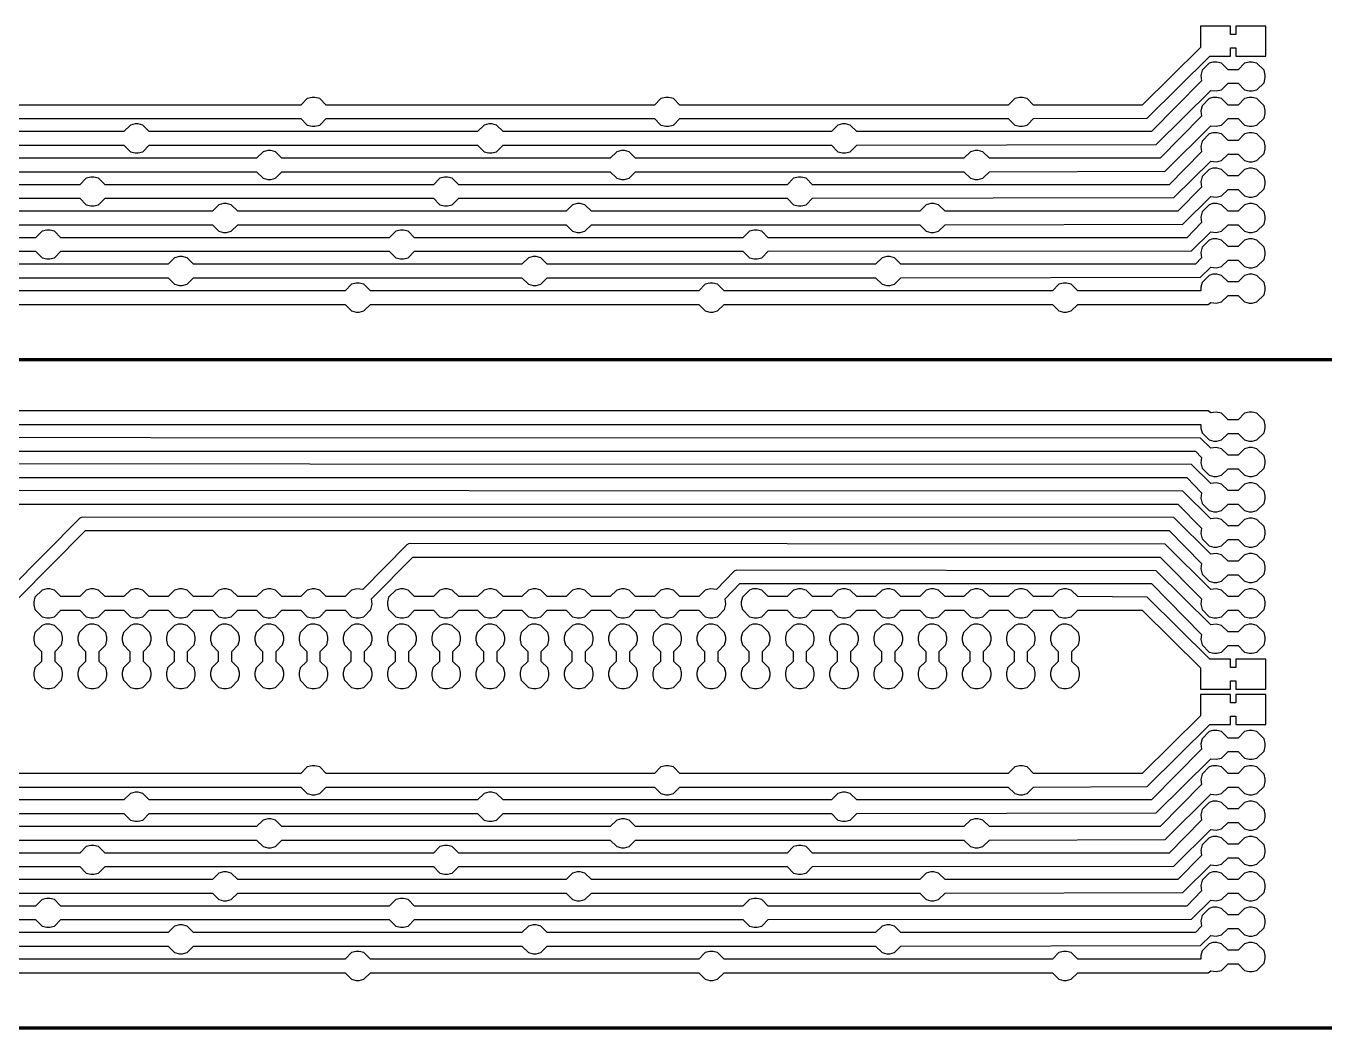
# Model space of a CAD drawing. Header units: millimetres. Extents: x -2 to 222, y 0 to 275.
# Drawn here: x 128.2 to 222, y 143 to 214.9 of the extents above; entities that cross this region are included whole.
import ezdxf

# ---------------------------------------------------------------- set-up
doc = ezdxf.new("R2010")
doc.units = ezdxf.units.MM
doc.layers.add('bottom', color=1, linetype='CONTINUOUS', lineweight=25, true_color=0xff0000)
doc.layers.add('rezanje', color=3, linetype='CONTINUOUS', lineweight=200, true_color=0x00ff00)

msp = doc.modelspace()

# ---------------------------------------------------------------- linework, layer by layer
at = {"layer": 'bottom'}
for points in [[(212.555667, 214.944667), (212.555667, 214.944667), (212.555667, 213.420667), (208.364667, 209.272), (200.575333, 209.272), (200.109667, 209.737667), (199.771, 209.822333), (199.559333, 209.822333), (199.220667, 209.737667), (198.755, 209.272), (175.175333, 209.272), (174.709667, 209.737667), (174.371, 209.822333), (174.159333, 209.822333), (173.820667, 209.737667), (173.355, 209.272), (149.775333, 209.272), (149.309667, 209.737667), (148.971, 209.822333), (148.759333, 209.822333), (148.420667, 209.737667), (147.955, 209.272), (124.375333, 209.272)], [(124.375333, 208.298333), (147.955, 208.298333), (148.420667, 207.832667), (148.759333, 207.748), (148.971, 207.748), (149.309667, 207.832667), (149.775333, 208.298333), (173.355, 208.298333), (173.820667, 207.832667), (174.159333, 207.748), (174.371, 207.748), (174.709667, 207.832667), (175.175333, 208.298333), (198.755, 208.298333), (199.220667, 207.832667), (199.559333, 207.748), (199.771, 207.748), (200.109667, 207.832667), (200.575333, 208.298333), (208.745667, 208.340667), (213.233, 212.785667), (214.714667, 212.785667), (214.714667, 213.378333), (215.095667, 213.378333), (215.095667, 212.785667), (217.254667, 212.785667), (217.254667, 214.944667), (215.095667, 214.944667), (215.095667, 214.352), (214.714667, 214.352), (214.714667, 214.944667), (212.555667, 214.944667)], [(213.444667, 212.362333), (213.444667, 212.362333), (213.190667, 212.277667), (212.682667, 211.769667), (212.598, 211.388667), (212.640333, 211.007667), (209.042, 207.367), (187.875333, 207.367), (187.409667, 207.832667), (187.071, 207.917333), (186.859333, 207.917333), (186.520667, 207.832667), (186.055, 207.367), (162.475333, 207.367), (162.009667, 207.832667), (161.671, 207.917333), (161.459333, 207.917333), (161.120667, 207.832667), (160.655, 207.367), (137.075333, 207.367), (136.609667, 207.832667), (136.271, 207.917333), (136.059333, 207.917333), (135.720667, 207.832667), (135.255, 207.367), (111.675333, 207.367)], [(111.675333, 206.393333), (135.255, 206.393333), (135.720667, 205.927667), (136.059333, 205.843), (136.271, 205.843), (136.609667, 205.927667), (137.075333, 206.393333), (160.655, 206.393333), (161.120667, 205.927667), (161.459333, 205.843), (161.671, 205.843), (162.009667, 205.927667), (162.475333, 206.393333), (186.055, 206.393333), (186.520667, 205.927667), (186.859333, 205.843), (187.071, 205.843), (187.409667, 205.927667), (187.875333, 206.393333), (209.380667, 206.435667), (213.317667, 210.330333), (213.698667, 210.288), (214.079667, 210.372667), (214.545333, 210.838333), (215.265, 210.838333), (215.730667, 210.372667), (216.069333, 210.288), (216.281, 210.288), (216.619667, 210.372667), (217.127667, 210.880667), (217.212333, 211.219333), (217.212333, 211.431), (217.127667, 211.769667), (216.619667, 212.277667), (216.281, 212.362333), (216.069333, 212.362333), (215.730667, 212.277667), (215.265, 211.812), (214.545333, 211.812), (214.079667, 212.277667), (213.741, 212.362333), (213.444667, 212.362333)], [(213.444667, 209.822333), (213.444667, 209.822333), (213.190667, 209.737667), (212.682667, 209.229667), (212.598, 208.848667), (212.640333, 208.467667), (209.677, 205.462), (197.400333, 205.462), (196.934667, 205.927667), (196.596, 206.012333), (196.384333, 206.012333), (196.045667, 205.927667), (195.58, 205.462), (172.000333, 205.462), (171.534667, 205.927667), (171.196, 206.012333), (170.984333, 206.012333), (170.645667, 205.927667), (170.18, 205.462), (146.600333, 205.462), (146.134667, 205.927667), (145.796, 206.012333), (145.584333, 206.012333), (145.245667, 205.927667), (144.78, 205.462), (121.200333, 205.462)], [(121.200333, 204.488333), (144.78, 204.488333), (145.245667, 204.022667), (145.584333, 203.938), (145.796, 203.938), (146.134667, 204.022667), (146.600333, 204.488333), (170.18, 204.488333), (170.645667, 204.022667), (170.984333, 203.938), (171.196, 203.938), (171.534667, 204.022667), (172.000333, 204.488333), (195.58, 204.488333), (196.045667, 204.022667), (196.384333, 203.938), (196.596, 203.938), (196.934667, 204.022667), (197.400333, 204.488333), (210.015667, 204.530667), (213.317667, 207.790333), (213.698667, 207.748), (214.079667, 207.832667), (214.545333, 208.298333), (215.265, 208.298333), (215.730667, 207.832667), (216.069333, 207.748), (216.281, 207.748), (216.619667, 207.832667), (217.127667, 208.340667), (217.212333, 208.679333), (217.212333, 208.891), (217.127667, 209.229667), (216.619667, 209.737667), (216.281, 209.822333), (216.069333, 209.822333), (215.730667, 209.737667), (215.265, 209.272), (214.545333, 209.272), (214.079667, 209.737667), (213.741, 209.822333), (213.444667, 209.822333)], [(213.444667, 207.282333), (213.444667, 207.282333), (213.190667, 207.197667), (212.682667, 206.689667), (212.598, 206.308667), (212.640333, 205.927667), (210.312, 203.557), (184.700333, 203.557), (184.234667, 204.022667), (183.896, 204.107333), (183.684333, 204.107333), (183.345667, 204.022667), (182.88, 203.557), (159.300333, 203.557), (158.834667, 204.022667), (158.496, 204.107333), (158.284333, 204.107333), (157.945667, 204.022667), (157.48, 203.557), (133.900333, 203.557), (133.434667, 204.022667), (133.096, 204.107333), (132.884333, 204.107333), (132.545667, 204.022667), (132.08, 203.557), (108.500333, 203.557)], [(108.500333, 202.583333), (132.08, 202.583333), (132.545667, 202.117667), (132.884333, 202.033), (133.096, 202.033), (133.434667, 202.117667), (133.900333, 202.583333), (157.48, 202.583333), (157.945667, 202.117667), (158.284333, 202.033), (158.496, 202.033), (158.834667, 202.117667), (159.300333, 202.583333), (182.88, 202.583333), (183.345667, 202.117667), (183.684333, 202.033), (183.896, 202.033), (184.234667, 202.117667), (184.700333, 202.583333), (210.650667, 202.625667), (213.317667, 205.250333), (213.698667, 205.208), (214.079667, 205.292667), (214.545333, 205.758333), (215.265, 205.758333), (215.730667, 205.292667), (216.069333, 205.208), (216.281, 205.208), (216.619667, 205.292667), (217.127667, 205.800667), (217.212333, 206.139333), (217.212333, 206.351), (217.127667, 206.689667), (216.619667, 207.197667), (216.281, 207.282333), (216.069333, 207.282333), (215.730667, 207.197667), (215.265, 206.732), (214.545333, 206.732), (214.079667, 207.197667), (213.741, 207.282333), (213.444667, 207.282333)], [(213.444667, 204.742333), (213.444667, 204.742333), (213.190667, 204.657667), (212.682667, 204.149667), (212.598, 203.768667), (212.640333, 203.387667), (210.947, 201.652), (194.225333, 201.652), (193.759667, 202.117667), (193.421, 202.202333), (193.209333, 202.202333), (192.870667, 202.117667), (192.405, 201.652), (168.825333, 201.652), (168.359667, 202.117667), (168.021, 202.202333), (167.809333, 202.202333), (167.470667, 202.117667), (167.005, 201.652), (143.425333, 201.652), (142.959667, 202.117667), (142.621, 202.202333), (142.409333, 202.202333), (142.070667, 202.117667), (141.605, 201.652), (118.025333, 201.652)], [(118.025333, 200.678333), (141.605, 200.678333), (142.070667, 200.212667), (142.409333, 200.128), (142.621, 200.128), (142.959667, 200.212667), (143.425333, 200.678333), (167.005, 200.678333), (167.470667, 200.212667), (167.809333, 200.128), (168.021, 200.128), (168.359667, 200.212667), (168.825333, 200.678333), (192.405, 200.678333), (192.870667, 200.212667), (193.209333, 200.128), (193.421, 200.128), (193.759667, 200.212667), (194.225333, 200.678333), (211.285667, 200.720667), (213.317667, 202.710333), (213.698667, 202.668), (214.079667, 202.752667), (214.545333, 203.218333), (215.265, 203.218333), (215.730667, 202.752667), (216.069333, 202.668), (216.281, 202.668), (216.619667, 202.752667), (217.127667, 203.260667), (217.212333, 203.599333), (217.212333, 203.811), (217.127667, 204.149667), (216.619667, 204.657667), (216.281, 204.742333), (216.069333, 204.742333), (215.730667, 204.657667), (215.265, 204.192), (214.545333, 204.192), (214.079667, 204.657667), (213.741, 204.742333), (213.444667, 204.742333)], [(213.444667, 202.202333), (213.444667, 202.202333), (213.190667, 202.117667), (212.682667, 201.609667), (212.598, 201.228667), (212.640333, 200.847667), (211.582, 199.747), (181.525333, 199.747), (181.059667, 200.212667), (180.721, 200.297333), (180.509333, 200.297333), (180.170667, 200.212667), (179.705, 199.747), (156.125333, 199.747), (155.659667, 200.212667), (155.321, 200.297333), (155.109333, 200.297333), (154.770667, 200.212667), (154.305, 199.747), (130.725333, 199.747), (130.259667, 200.212667), (129.921, 200.297333), (129.709333, 200.297333), (129.370667, 200.212667), (128.905, 199.747), (105.325333, 199.747)], [(105.325333, 198.773333), (128.905, 198.773333), (129.370667, 198.307667), (129.709333, 198.223), (129.921, 198.223), (130.259667, 198.307667), (130.725333, 198.773333), (154.305, 198.773333), (154.770667, 198.307667), (155.109333, 198.223), (155.321, 198.223), (155.659667, 198.307667), (156.125333, 198.773333), (179.705, 198.773333), (180.170667, 198.307667), (180.509333, 198.223), (180.721, 198.223), (181.059667, 198.307667), (181.525333, 198.773333), (211.920667, 198.815667), (213.317667, 200.170333), (213.698667, 200.128), (214.079667, 200.212667), (214.545333, 200.678333), (215.265, 200.678333), (215.730667, 200.212667), (216.069333, 200.128), (216.281, 200.128), (216.619667, 200.212667), (217.127667, 200.720667), (217.212333, 201.059333), (217.212333, 201.271), (217.127667, 201.609667), (216.619667, 202.117667), (216.281, 202.202333), (216.069333, 202.202333), (215.730667, 202.117667), (215.265, 201.652), (214.545333, 201.652), (214.079667, 202.117667), (213.741, 202.202333), (213.444667, 202.202333)], [(213.444667, 199.662333), (213.444667, 199.662333), (213.190667, 199.577667), (212.682667, 199.069667), (212.598, 198.688667), (212.640333, 198.307667), (212.217, 197.842), (191.050333, 197.842), (190.584667, 198.307667), (190.246, 198.392333), (190.034333, 198.392333), (189.695667, 198.307667), (189.23, 197.842), (165.650333, 197.842), (165.184667, 198.307667), (164.846, 198.392333), (164.634333, 198.392333), (164.295667, 198.307667), (163.83, 197.842), (140.250333, 197.842), (139.784667, 198.307667), (139.446, 198.392333), (139.234333, 198.392333), (138.895667, 198.307667), (138.43, 197.842), (114.850333, 197.842)], [(114.850333, 196.868333), (138.43, 196.868333), (138.895667, 196.402667), (139.234333, 196.318), (139.446, 196.318), (139.784667, 196.402667), (140.250333, 196.868333), (163.83, 196.868333), (164.295667, 196.402667), (164.634333, 196.318), (164.846, 196.318), (165.184667, 196.402667), (165.650333, 196.868333), (189.23, 196.868333), (189.695667, 196.402667), (190.034333, 196.318), (190.246, 196.318), (190.584667, 196.402667), (191.050333, 196.868333), (212.555667, 196.910667), (213.317667, 197.630333), (213.698667, 197.588), (214.079667, 197.672667), (214.545333, 198.138333), (215.265, 198.138333), (215.730667, 197.672667), (216.069333, 197.588), (216.281, 197.588), (216.619667, 197.672667), (217.127667, 198.180667), (217.212333, 198.519333), (217.212333, 198.731), (217.127667, 199.069667), (216.619667, 199.577667), (216.281, 199.662333), (216.069333, 199.662333), (215.730667, 199.577667), (215.265, 199.112), (214.545333, 199.112), (214.079667, 199.577667), (213.741, 199.662333), (213.444667, 199.662333)], [(213.444667, 197.122333), (213.444667, 197.122333), (213.190667, 197.037667), (212.682667, 196.529667), (212.598, 196.191), (212.598, 195.937), (203.750333, 195.937), (203.284667, 196.402667), (202.946, 196.487333), (202.734333, 196.487333), (202.395667, 196.402667), (201.93, 195.937), (178.350333, 195.937), (177.884667, 196.402667), (177.546, 196.487333), (177.334333, 196.487333), (176.995667, 196.402667), (176.53, 195.937), (152.950333, 195.937), (152.484667, 196.402667), (152.146, 196.487333), (151.934333, 196.487333), (151.595667, 196.402667), (151.13, 195.937), (127.550333, 195.937)], [(127.550333, 194.963333), (151.13, 194.963333), (151.595667, 194.497667), (151.934333, 194.413), (152.146, 194.413), (152.484667, 194.497667), (152.950333, 194.963333), (176.53, 194.963333), (176.995667, 194.497667), (177.334333, 194.413), (177.546, 194.413), (177.884667, 194.497667), (178.350333, 194.963333), (201.93, 194.963333), (202.395667, 194.497667), (202.734333, 194.413), (202.946, 194.413), (203.284667, 194.497667), (203.750333, 194.963333), (213.106, 194.963333), (213.317667, 195.090333), (213.698667, 195.048), (214.079667, 195.132667), (214.545333, 195.598333), (215.265, 195.598333), (215.730667, 195.132667), (216.069333, 195.048), (216.281, 195.048), (216.619667, 195.132667), (217.127667, 195.640667), (217.212333, 195.979333), (217.212333, 196.191), (217.127667, 196.529667), (216.619667, 197.037667), (216.281, 197.122333), (216.069333, 197.122333), (215.730667, 197.037667), (215.265, 196.572), (214.545333, 196.572), (214.079667, 197.037667), (213.741, 197.122333), (213.444667, 197.122333)], [(38.523333, 186.333333), (212.598, 186.333333), (212.598, 186.079333), (212.682667, 185.740667), (213.190667, 185.232667), (213.529333, 185.148), (213.741, 185.148), (214.079667, 185.232667), (214.545333, 185.698333), (215.265, 185.698333), (215.730667, 185.232667), (216.069333, 185.148), (216.281, 185.148), (216.619667, 185.232667), (217.127667, 185.740667), (217.212333, 186.079333), (217.212333, 186.291), (217.127667, 186.629667), (216.619667, 187.137667), (216.281, 187.222333), (216.069333, 187.222333), (215.730667, 187.137667), (215.265, 186.672), (214.545333, 186.672), (214.079667, 187.137667), (213.698667, 187.222333), (213.317667, 187.18), (213.106, 187.307), (38.269333, 187.307)], [(62.018333, 184.428333), (212.217, 184.428333), (212.640333, 183.962667), (212.598, 183.581667), (212.682667, 183.200667), (213.190667, 182.692667), (213.529333, 182.608), (213.741, 182.608), (214.079667, 182.692667), (214.545333, 183.158333), (215.265, 183.158333), (215.730667, 182.692667), (216.069333, 182.608), (216.281, 182.608), (216.619667, 182.692667), (217.127667, 183.200667), (217.212333, 183.539333), (217.212333, 183.751), (217.127667, 184.089667), (216.619667, 184.597667), (216.281, 184.682333), (216.069333, 184.682333), (215.730667, 184.597667), (215.265, 184.132), (214.545333, 184.132), (214.079667, 184.597667), (213.698667, 184.682333), (213.317667, 184.64), (212.555667, 185.359667), (61.764333, 185.402)], [(85.513333, 182.523333), (211.582, 182.523333), (212.640333, 181.422667), (212.598, 181.041667), (212.682667, 180.660667), (213.190667, 180.152667), (213.529333, 180.068), (213.741, 180.068), (214.079667, 180.152667), (214.545333, 180.618333), (215.265, 180.618333), (215.730667, 180.152667), (216.069333, 180.068), (216.281, 180.068), (216.619667, 180.152667), (217.127667, 180.660667), (217.212333, 180.999333), (217.212333, 181.211), (217.127667, 181.549667), (216.619667, 182.057667), (216.281, 182.142333), (216.069333, 182.142333), (215.730667, 182.057667), (215.265, 181.592), (214.545333, 181.592), (214.079667, 182.057667), (213.698667, 182.142333), (213.317667, 182.1), (211.920667, 183.454667), (85.259333, 183.497)], [(109.008333, 180.618333), (210.947, 180.618333), (212.640333, 178.882667), (212.598, 178.501667), (212.682667, 178.120667), (213.190667, 177.612667), (213.529333, 177.528), (213.741, 177.528), (214.079667, 177.612667), (214.545333, 178.078333), (215.265, 178.078333), (215.730667, 177.612667), (216.069333, 177.528), (216.281, 177.528), (216.619667, 177.612667), (217.127667, 178.120667), (217.212333, 178.459333), (217.212333, 178.671), (217.127667, 179.009667), (216.619667, 179.517667), (216.281, 179.602333), (216.069333, 179.602333), (215.730667, 179.517667), (215.265, 179.052), (214.545333, 179.052), (214.079667, 179.517667), (213.698667, 179.602333), (213.317667, 179.56), (211.285667, 181.549667), (108.754333, 181.592)], [(132.249333, 179.687), (132.249333, 179.687), (132.08, 179.602333), (127, 174.48)], [(127.635, 173.802667), (132.503333, 178.713333), (210.312, 178.713333), (212.640333, 176.342667), (212.598, 175.961667), (212.682667, 175.580667), (213.190667, 175.072667), (213.529333, 174.988), (213.741, 174.988), (214.079667, 175.072667), (214.545333, 175.538333), (215.265, 175.538333), (215.730667, 175.072667), (216.069333, 174.988), (216.281, 174.988), (216.619667, 175.072667), (217.127667, 175.580667), (217.212333, 175.919333), (217.212333, 176.131), (217.127667, 176.469667), (216.619667, 176.977667), (216.281, 177.062333), (216.069333, 177.062333), (215.730667, 176.977667), (215.265, 176.512), (214.545333, 176.512), (214.079667, 176.977667), (213.698667, 177.062333), (213.317667, 177.02), (210.650667, 179.644667), (132.249333, 179.687)], [(155.744333, 177.782), (155.744333, 177.782), (155.575, 177.697333), (152.4, 174.48), (151.976667, 174.522333), (151.595667, 174.437667), (151.13, 173.972), (149.775333, 173.972), (149.309667, 174.437667), (148.971, 174.522333), (148.759333, 174.522333), (148.420667, 174.437667), (147.955, 173.972), (146.600333, 173.972), (146.134667, 174.437667), (145.796, 174.522333), (145.584333, 174.522333), (145.245667, 174.437667), (144.78, 173.972), (143.425333, 173.972), (142.959667, 174.437667), (142.621, 174.522333), (142.409333, 174.522333), (142.070667, 174.437667), (141.605, 173.972), (140.250333, 173.972), (139.784667, 174.437667), (139.446, 174.522333), (139.234333, 174.522333), (138.895667, 174.437667), (138.43, 173.972), (137.075333, 173.972), (136.609667, 174.437667), (136.271, 174.522333), (136.059333, 174.522333), (135.720667, 174.437667), (135.255, 173.972), (133.900333, 173.972), (133.434667, 174.437667), (133.096, 174.522333), (132.884333, 174.522333), (132.545667, 174.437667), (132.08, 173.972), (130.725333, 173.972), (130.259667, 174.437667), (129.921, 174.522333), (129.709333, 174.522333), (129.370667, 174.437667), (128.862667, 173.929667), (128.778, 173.591), (128.778, 173.379333), (128.862667, 173.040667), (129.370667, 172.532667), (129.709333, 172.448), (129.921, 172.448), (130.259667, 172.532667), (130.725333, 172.998333), (132.08, 172.998333), (132.545667, 172.532667), (132.884333, 172.448), (133.096, 172.448), (133.434667, 172.532667), (133.900333, 172.998333), (135.255, 172.998333), (135.720667, 172.532667), (136.059333, 172.448), (136.271, 172.448), (136.609667, 172.532667), (137.075333, 172.998333), (138.43, 172.998333), (138.895667, 172.532667), (139.234333, 172.448), (139.446, 172.448), (139.784667, 172.532667), (140.250333, 172.998333), (141.605, 172.998333), (142.070667, 172.532667), (142.409333, 172.448), (142.621, 172.448), (142.959667, 172.532667), (143.425333, 172.998333), (144.78, 172.998333), (145.245667, 172.532667), (145.584333, 172.448), (145.796, 172.448), (146.134667, 172.532667), (146.600333, 172.998333), (147.955, 172.998333), (148.420667, 172.532667), (148.759333, 172.448), (148.971, 172.448), (149.309667, 172.532667), (149.775333, 172.998333), (151.13, 172.998333), (151.595667, 172.532667), (151.934333, 172.448), (152.146, 172.448), (152.484667, 172.532667), (152.992667, 173.040667), (153.077333, 173.421667), (153.035, 173.802667), (155.998333, 176.808333), (209.677, 176.808333), (212.640333, 173.802667), (212.598, 173.421667), (212.682667, 173.040667), (213.190667, 172.532667), (213.529333, 172.448), (213.741, 172.448), (214.079667, 172.532667), (214.545333, 172.998333), (215.265, 172.998333), (215.730667, 172.532667), (216.069333, 172.448), (216.281, 172.448), (216.619667, 172.532667), (217.127667, 173.040667), (217.212333, 173.379333), (217.212333, 173.591), (217.127667, 173.929667), (216.619667, 174.437667), (216.281, 174.522333), (216.069333, 174.522333), (215.730667, 174.437667), (215.265, 173.972), (214.545333, 173.972), (214.079667, 174.437667), (213.698667, 174.522333), (213.317667, 174.48), (210.015667, 177.739667), (155.744333, 177.782)], [(179.239333, 175.877), (179.239333, 175.877), (179.07, 175.792333), (177.8, 174.48), (177.376667, 174.522333), (176.995667, 174.437667), (176.53, 173.972), (175.175333, 173.972), (174.709667, 174.437667), (174.371, 174.522333), (174.159333, 174.522333), (173.820667, 174.437667), (173.355, 173.972), (172.000333, 173.972), (171.534667, 174.437667), (171.196, 174.522333), (170.984333, 174.522333), (170.645667, 174.437667), (170.18, 173.972), (168.825333, 173.972), (168.359667, 174.437667), (168.021, 174.522333), (167.809333, 174.522333), (167.470667, 174.437667), (167.005, 173.972), (165.650333, 173.972), (165.184667, 174.437667), (164.846, 174.522333), (164.634333, 174.522333), (164.295667, 174.437667), (163.83, 173.972), (162.475333, 173.972), (162.009667, 174.437667), (161.671, 174.522333), (161.459333, 174.522333), (161.120667, 174.437667), (160.655, 173.972), (159.300333, 173.972), (158.834667, 174.437667), (158.496, 174.522333), (158.284333, 174.522333), (157.945667, 174.437667), (157.48, 173.972), (156.125333, 173.972), (155.659667, 174.437667), (155.321, 174.522333), (155.109333, 174.522333), (154.770667, 174.437667), (154.262667, 173.929667), (154.178, 173.591), (154.178, 173.379333), (154.262667, 173.040667), (154.770667, 172.532667), (155.109333, 172.448), (155.321, 172.448), (155.659667, 172.532667), (156.125333, 172.998333), (157.48, 172.998333), (157.945667, 172.532667), (158.284333, 172.448), (158.496, 172.448), (158.834667, 172.532667), (159.300333, 172.998333), (160.655, 172.998333), (161.120667, 172.532667), (161.459333, 172.448), (161.671, 172.448), (162.009667, 172.532667), (162.475333, 172.998333), (163.83, 172.998333), (164.295667, 172.532667), (164.634333, 172.448), (164.846, 172.448), (165.184667, 172.532667), (165.650333, 172.998333), (167.005, 172.998333), (167.470667, 172.532667), (167.809333, 172.448), (168.021, 172.448), (168.359667, 172.532667), (168.825333, 172.998333), (170.18, 172.998333), (170.645667, 172.532667), (170.984333, 172.448), (171.196, 172.448), (171.534667, 172.532667), (172.000333, 172.998333), (173.355, 172.998333), (173.820667, 172.532667), (174.159333, 172.448), (174.371, 172.448), (174.709667, 172.532667), (175.175333, 172.998333), (176.53, 172.998333), (176.995667, 172.532667), (177.334333, 172.448), (177.546, 172.448), (177.884667, 172.532667), (178.392667, 173.040667), (178.477333, 173.421667), (178.435, 173.802667), (179.493333, 174.903333), (209.042, 174.903333), (212.640333, 171.262667), (212.598, 170.881667), (212.682667, 170.500667), (213.190667, 169.992667), (213.529333, 169.908), (213.741, 169.908), (214.079667, 169.992667), (214.545333, 170.458333), (215.265, 170.458333), (215.730667, 169.992667), (216.069333, 169.908), (216.281, 169.908), (216.619667, 169.992667), (217.127667, 170.500667), (217.212333, 170.839333), (217.212333, 171.051), (217.127667, 171.389667), (216.619667, 171.897667), (216.281, 171.982333), (216.069333, 171.982333), (215.730667, 171.897667), (215.265, 171.432), (214.545333, 171.432), (214.079667, 171.897667), (213.698667, 171.982333), (213.317667, 171.94), (209.380667, 175.834667), (179.239333, 175.877)], [(180.424667, 174.522333), (180.424667, 174.522333), (180.170667, 174.437667), (179.662667, 173.929667), (179.578, 173.591), (179.578, 173.379333), (179.662667, 173.040667), (180.170667, 172.532667), (180.509333, 172.448), (180.721, 172.448), (181.059667, 172.532667), (181.525333, 172.998333), (182.88, 172.998333), (183.345667, 172.532667), (183.684333, 172.448), (183.896, 172.448), (184.234667, 172.532667), (184.700333, 172.998333), (186.055, 172.998333), (186.520667, 172.532667), (186.859333, 172.448), (187.071, 172.448), (187.409667, 172.532667), (187.875333, 172.998333), (189.23, 172.998333), (189.695667, 172.532667), (190.034333, 172.448), (190.246, 172.448), (190.584667, 172.532667), (191.050333, 172.998333), (192.405, 172.998333), (192.870667, 172.532667), (193.209333, 172.448), (193.421, 172.448), (193.759667, 172.532667), (194.225333, 172.998333), (195.58, 172.998333), (196.045667, 172.532667), (196.384333, 172.448), (196.596, 172.448), (196.934667, 172.532667), (197.400333, 172.998333), (198.755, 172.998333), (199.220667, 172.532667), (199.559333, 172.448), (199.771, 172.448), (200.109667, 172.532667), (200.575333, 172.998333), (201.93, 172.998333), (202.395667, 172.532667), (202.734333, 172.448), (202.946, 172.448), (203.284667, 172.532667), (203.750333, 172.998333), (208.364667, 172.998333), (212.555667, 168.849667), (212.555667, 167.325667), (214.714667, 167.325667), (214.714667, 167.918333), (215.095667, 167.918333), (215.095667, 167.325667), (217.254667, 167.325667), (217.254667, 169.484667), (215.095667, 169.484667), (215.095667, 168.892), (214.714667, 168.892), (214.714667, 169.484667), (213.233, 169.484667), (208.745667, 173.929667), (203.750333, 173.972), (203.284667, 174.437667), (202.946, 174.522333), (202.734333, 174.522333), (202.395667, 174.437667), (201.93, 173.972), (200.575333, 173.972), (200.109667, 174.437667), (199.771, 174.522333), (199.559333, 174.522333), (199.220667, 174.437667), (198.755, 173.972), (197.400333, 173.972), (196.934667, 174.437667), (196.596, 174.522333), (196.384333, 174.522333), (196.045667, 174.437667), (195.58, 173.972), (194.225333, 173.972), (193.759667, 174.437667), (193.421, 174.522333), (193.209333, 174.522333), (192.870667, 174.437667), (192.405, 173.972), (191.050333, 173.972), (190.584667, 174.437667), (190.246, 174.522333), (190.034333, 174.522333), (189.695667, 174.437667), (189.23, 173.972), (187.875333, 173.972), (187.409667, 174.437667), (187.071, 174.522333), (186.859333, 174.522333), (186.520667, 174.437667), (186.055, 173.972), (184.700333, 173.972), (184.234667, 174.437667), (183.896, 174.522333), (183.684333, 174.522333), (183.345667, 174.437667), (182.88, 173.972), (181.525333, 173.972), (181.059667, 174.437667), (180.721, 174.522333), (180.424667, 174.522333)], [(129.624667, 171.982333), (129.624667, 171.982333), (129.370667, 171.897667), (128.862667, 171.389667), (128.778, 171.051), (128.778, 170.839333), (128.862667, 170.500667), (129.328333, 170.035), (129.328333, 169.315333), (128.862667, 168.849667), (128.778, 168.511), (128.778, 168.299333), (128.862667, 167.960667), (129.370667, 167.452667), (129.709333, 167.368), (129.921, 167.368), (130.259667, 167.452667), (130.767667, 167.960667), (130.852333, 168.299333), (130.852333, 168.511), (130.767667, 168.849667), (130.302, 169.315333), (130.302, 170.035), (130.767667, 170.500667), (130.852333, 170.839333), (130.852333, 171.051), (130.767667, 171.389667), (130.259667, 171.897667), (129.921, 171.982333), (129.624667, 171.982333)], [(132.799667, 171.982333), (132.799667, 171.982333), (132.545667, 171.897667), (132.037667, 171.389667), (131.953, 171.051), (131.953, 170.839333), (132.037667, 170.500667), (132.503333, 170.035), (132.503333, 169.315333), (132.037667, 168.849667), (131.953, 168.511), (131.953, 168.299333), (132.037667, 167.960667), (132.545667, 167.452667), (132.884333, 167.368), (133.096, 167.368), (133.434667, 167.452667), (133.942667, 167.960667), (134.027333, 168.299333), (134.027333, 168.511), (133.942667, 168.849667), (133.477, 169.315333), (133.477, 170.035), (133.942667, 170.500667), (134.027333, 170.839333), (134.027333, 171.051), (133.942667, 171.389667), (133.434667, 171.897667), (133.096, 171.982333), (132.799667, 171.982333)], [(135.974667, 171.982333), (135.974667, 171.982333), (135.720667, 171.897667), (135.212667, 171.389667), (135.128, 171.051), (135.128, 170.839333), (135.212667, 170.500667), (135.678333, 170.035), (135.678333, 169.315333), (135.212667, 168.849667), (135.128, 168.511), (135.128, 168.299333), (135.212667, 167.960667), (135.720667, 167.452667), (136.059333, 167.368), (136.271, 167.368), (136.609667, 167.452667), (137.117667, 167.960667), (137.202333, 168.299333), (137.202333, 168.511), (137.117667, 168.849667), (136.652, 169.315333), (136.652, 170.035), (137.117667, 170.500667), (137.202333, 170.839333), (137.202333, 171.051), (137.117667, 171.389667), (136.609667, 171.897667), (136.271, 171.982333), (135.974667, 171.982333)], [(139.149667, 171.982333), (139.149667, 171.982333), (138.895667, 171.897667), (138.387667, 171.389667), (138.303, 171.051), (138.303, 170.839333), (138.387667, 170.500667), (138.853333, 170.035), (138.853333, 169.315333), (138.387667, 168.849667), (138.303, 168.511), (138.303, 168.299333), (138.387667, 167.960667), (138.895667, 167.452667), (139.234333, 167.368), (139.446, 167.368), (139.784667, 167.452667), (140.292667, 167.960667), (140.377333, 168.299333), (140.377333, 168.511), (140.292667, 168.849667), (139.827, 169.315333), (139.827, 170.035), (140.292667, 170.500667), (140.377333, 170.839333), (140.377333, 171.051), (140.292667, 171.389667), (139.784667, 171.897667), (139.446, 171.982333), (139.149667, 171.982333)], [(142.324667, 171.982333), (142.324667, 171.982333), (142.070667, 171.897667), (141.562667, 171.389667), (141.478, 171.051), (141.478, 170.839333), (141.562667, 170.500667), (142.028333, 170.035), (142.028333, 169.315333), (141.562667, 168.849667), (141.478, 168.511), (141.478, 168.299333), (141.562667, 167.960667), (142.070667, 167.452667), (142.409333, 167.368), (142.621, 167.368), (142.959667, 167.452667), (143.467667, 167.960667), (143.552333, 168.299333), (143.552333, 168.511), (143.467667, 168.849667), (143.002, 169.315333), (143.002, 170.035), (143.467667, 170.500667), (143.552333, 170.839333), (143.552333, 171.051), (143.467667, 171.389667), (142.959667, 171.897667), (142.621, 171.982333), (142.324667, 171.982333)], [(145.499667, 171.982333), (145.499667, 171.982333), (145.245667, 171.897667), (144.737667, 171.389667), (144.653, 171.051), (144.653, 170.839333), (144.737667, 170.500667), (145.203333, 170.035), (145.203333, 169.315333), (144.737667, 168.849667), (144.653, 168.511), (144.653, 168.299333), (144.737667, 167.960667), (145.245667, 167.452667), (145.584333, 167.368), (145.796, 167.368), (146.134667, 167.452667), (146.642667, 167.960667), (146.727333, 168.299333), (146.727333, 168.511), (146.642667, 168.849667), (146.177, 169.315333), (146.177, 170.035), (146.642667, 170.500667), (146.727333, 170.839333), (146.727333, 171.051), (146.642667, 171.389667), (146.134667, 171.897667), (145.796, 171.982333), (145.499667, 171.982333)], [(148.674667, 171.982333), (148.674667, 171.982333), (148.420667, 171.897667), (147.912667, 171.389667), (147.828, 171.051), (147.828, 170.839333), (147.912667, 170.500667), (148.378333, 170.035), (148.378333, 169.315333), (147.912667, 168.849667), (147.828, 168.511), (147.828, 168.299333), (147.912667, 167.960667), (148.420667, 167.452667), (148.759333, 167.368), (148.971, 167.368), (149.309667, 167.452667), (149.817667, 167.960667), (149.902333, 168.299333), (149.902333, 168.511), (149.817667, 168.849667), (149.352, 169.315333), (149.352, 170.035), (149.817667, 170.500667), (149.902333, 170.839333), (149.902333, 171.051), (149.817667, 171.389667), (149.309667, 171.897667), (148.971, 171.982333), (148.674667, 171.982333)], [(151.849667, 171.982333), (151.849667, 171.982333), (151.595667, 171.897667), (151.087667, 171.389667), (151.003, 171.051), (151.003, 170.839333), (151.087667, 170.500667), (151.553333, 170.035), (151.553333, 169.315333), (151.087667, 168.849667), (151.003, 168.511), (151.003, 168.299333), (151.087667, 167.960667), (151.595667, 167.452667), (151.934333, 167.368), (152.146, 167.368), (152.484667, 167.452667), (152.992667, 167.960667), (153.077333, 168.299333), (153.077333, 168.511), (152.992667, 168.849667), (152.527, 169.315333), (152.527, 170.035), (152.992667, 170.500667), (153.077333, 170.839333), (153.077333, 171.051), (152.992667, 171.389667), (152.484667, 171.897667), (152.146, 171.982333), (151.849667, 171.982333)], [(155.024667, 171.982333), (155.024667, 171.982333), (154.770667, 171.897667), (154.262667, 171.389667), (154.178, 171.051), (154.178, 170.839333), (154.262667, 170.500667), (154.728333, 170.035), (154.728333, 169.315333), (154.262667, 168.849667), (154.178, 168.511), (154.178, 168.299333), (154.262667, 167.960667), (154.770667, 167.452667), (155.109333, 167.368), (155.321, 167.368), (155.659667, 167.452667), (156.167667, 167.960667), (156.252333, 168.299333), (156.252333, 168.511), (156.167667, 168.849667), (155.702, 169.315333), (155.702, 170.035), (156.167667, 170.500667), (156.252333, 170.839333), (156.252333, 171.051), (156.167667, 171.389667), (155.659667, 171.897667), (155.321, 171.982333), (155.024667, 171.982333)], [(158.199667, 171.982333), (158.199667, 171.982333), (157.945667, 171.897667), (157.437667, 171.389667), (157.353, 171.051), (157.353, 170.839333), (157.437667, 170.500667), (157.903333, 170.035), (157.903333, 169.315333), (157.437667, 168.849667), (157.353, 168.511), (157.353, 168.299333), (157.437667, 167.960667), (157.945667, 167.452667), (158.284333, 167.368), (158.496, 167.368), (158.834667, 167.452667), (159.342667, 167.960667), (159.427333, 168.299333), (159.427333, 168.511), (159.342667, 168.849667), (158.877, 169.315333), (158.877, 170.035), (159.342667, 170.500667), (159.427333, 170.839333), (159.427333, 171.051), (159.342667, 171.389667), (158.834667, 171.897667), (158.496, 171.982333), (158.199667, 171.982333)], [(161.374667, 171.982333), (161.374667, 171.982333), (161.120667, 171.897667), (160.612667, 171.389667), (160.528, 171.051), (160.528, 170.839333), (160.612667, 170.500667), (161.078333, 170.035), (161.078333, 169.315333), (160.612667, 168.849667), (160.528, 168.511), (160.528, 168.299333), (160.612667, 167.960667), (161.120667, 167.452667), (161.459333, 167.368), (161.671, 167.368), (162.009667, 167.452667), (162.517667, 167.960667), (162.602333, 168.299333), (162.602333, 168.511), (162.517667, 168.849667), (162.052, 169.315333), (162.052, 170.035), (162.517667, 170.500667), (162.602333, 170.839333), (162.602333, 171.051), (162.517667, 171.389667), (162.009667, 171.897667), (161.671, 171.982333), (161.374667, 171.982333)], [(164.549667, 171.982333), (164.549667, 171.982333), (164.295667, 171.897667), (163.787667, 171.389667), (163.703, 171.051), (163.703, 170.839333), (163.787667, 170.500667), (164.253333, 170.035), (164.253333, 169.315333), (163.787667, 168.849667), (163.703, 168.511), (163.703, 168.299333), (163.787667, 167.960667), (164.295667, 167.452667), (164.634333, 167.368), (164.846, 167.368), (165.184667, 167.452667), (165.692667, 167.960667), (165.777333, 168.299333), (165.777333, 168.511), (165.692667, 168.849667), (165.227, 169.315333), (165.227, 170.035), (165.692667, 170.500667), (165.777333, 170.839333), (165.777333, 171.051), (165.692667, 171.389667), (165.184667, 171.897667), (164.846, 171.982333), (164.549667, 171.982333)], [(167.724667, 171.982333), (167.724667, 171.982333), (167.470667, 171.897667), (166.962667, 171.389667), (166.878, 171.051), (166.878, 170.839333), (166.962667, 170.500667), (167.428333, 170.035), (167.428333, 169.315333), (166.962667, 168.849667), (166.878, 168.511), (166.878, 168.299333), (166.962667, 167.960667), (167.470667, 167.452667), (167.809333, 167.368), (168.021, 167.368), (168.359667, 167.452667), (168.867667, 167.960667), (168.952333, 168.299333), (168.952333, 168.511), (168.867667, 168.849667), (168.402, 169.315333), (168.402, 170.035), (168.867667, 170.500667), (168.952333, 170.839333), (168.952333, 171.051), (168.867667, 171.389667), (168.359667, 171.897667), (168.021, 171.982333), (167.724667, 171.982333)], [(170.899667, 171.982333), (170.899667, 171.982333), (170.645667, 171.897667), (170.137667, 171.389667), (170.053, 171.051), (170.053, 170.839333), (170.137667, 170.500667), (170.603333, 170.035), (170.603333, 169.315333), (170.137667, 168.849667), (170.053, 168.511), (170.053, 168.299333), (170.137667, 167.960667), (170.645667, 167.452667), (170.984333, 167.368), (171.196, 167.368), (171.534667, 167.452667), (172.042667, 167.960667), (172.127333, 168.299333), (172.127333, 168.511), (172.042667, 168.849667), (171.577, 169.315333), (171.577, 170.035), (172.042667, 170.500667), (172.127333, 170.839333), (172.127333, 171.051), (172.042667, 171.389667), (171.534667, 171.897667), (171.196, 171.982333), (170.899667, 171.982333)], [(174.074667, 171.982333), (174.074667, 171.982333), (173.820667, 171.897667), (173.312667, 171.389667), (173.228, 171.051), (173.228, 170.839333), (173.312667, 170.500667), (173.778333, 170.035), (173.778333, 169.315333), (173.312667, 168.849667), (173.228, 168.511), (173.228, 168.299333), (173.312667, 167.960667), (173.820667, 167.452667), (174.159333, 167.368), (174.371, 167.368), (174.709667, 167.452667), (175.217667, 167.960667), (175.302333, 168.299333), (175.302333, 168.511), (175.217667, 168.849667), (174.752, 169.315333), (174.752, 170.035), (175.217667, 170.500667), (175.302333, 170.839333), (175.302333, 171.051), (175.217667, 171.389667), (174.709667, 171.897667), (174.371, 171.982333), (174.074667, 171.982333)], [(177.249667, 171.982333), (177.249667, 171.982333), (176.995667, 171.897667), (176.487667, 171.389667), (176.403, 171.051), (176.403, 170.839333), (176.487667, 170.500667), (176.953333, 170.035), (176.953333, 169.315333), (176.487667, 168.849667), (176.403, 168.511), (176.403, 168.299333), (176.487667, 167.960667), (176.995667, 167.452667), (177.334333, 167.368), (177.546, 167.368), (177.884667, 167.452667), (178.392667, 167.960667), (178.477333, 168.299333), (178.477333, 168.511), (178.392667, 168.849667), (177.927, 169.315333), (177.927, 170.035), (178.392667, 170.500667), (178.477333, 170.839333), (178.477333, 171.051), (178.392667, 171.389667), (177.884667, 171.897667), (177.546, 171.982333), (177.249667, 171.982333)], [(180.424667, 171.982333), (180.424667, 171.982333), (180.170667, 171.897667), (179.662667, 171.389667), (179.578, 171.051), (179.578, 170.839333), (179.662667, 170.500667), (180.128333, 170.035), (180.128333, 169.315333), (179.662667, 168.849667), (179.578, 168.511), (179.578, 168.299333), (179.662667, 167.960667), (180.170667, 167.452667), (180.509333, 167.368), (180.721, 167.368), (181.059667, 167.452667), (181.567667, 167.960667), (181.652333, 168.299333), (181.652333, 168.511), (181.567667, 168.849667), (181.102, 169.315333), (181.102, 170.035), (181.567667, 170.500667), (181.652333, 170.839333), (181.652333, 171.051), (181.567667, 171.389667), (181.059667, 171.897667), (180.721, 171.982333), (180.424667, 171.982333)], [(183.599667, 171.982333), (183.599667, 171.982333), (183.345667, 171.897667), (182.837667, 171.389667), (182.753, 171.051), (182.753, 170.839333), (182.837667, 170.500667), (183.303333, 170.035), (183.303333, 169.315333), (182.837667, 168.849667), (182.753, 168.511), (182.753, 168.299333), (182.837667, 167.960667), (183.345667, 167.452667), (183.684333, 167.368), (183.896, 167.368), (184.234667, 167.452667), (184.742667, 167.960667), (184.827333, 168.299333), (184.827333, 168.511), (184.742667, 168.849667), (184.277, 169.315333), (184.277, 170.035), (184.742667, 170.500667), (184.827333, 170.839333), (184.827333, 171.051), (184.742667, 171.389667), (184.234667, 171.897667), (183.896, 171.982333), (183.599667, 171.982333)], [(186.774667, 171.982333), (186.774667, 171.982333), (186.520667, 171.897667), (186.012667, 171.389667), (185.928, 171.051), (185.928, 170.839333), (186.012667, 170.500667), (186.478333, 170.035), (186.478333, 169.315333), (186.012667, 168.849667), (185.928, 168.511), (185.928, 168.299333), (186.012667, 167.960667), (186.520667, 167.452667), (186.859333, 167.368), (187.071, 167.368), (187.409667, 167.452667), (187.917667, 167.960667), (188.002333, 168.299333), (188.002333, 168.511), (187.917667, 168.849667), (187.452, 169.315333), (187.452, 170.035), (187.917667, 170.500667), (188.002333, 170.839333), (188.002333, 171.051), (187.917667, 171.389667), (187.409667, 171.897667), (187.071, 171.982333), (186.774667, 171.982333)], [(189.949667, 171.982333), (189.949667, 171.982333), (189.695667, 171.897667), (189.187667, 171.389667), (189.103, 171.051), (189.103, 170.839333), (189.187667, 170.500667), (189.653333, 170.035), (189.653333, 169.315333), (189.187667, 168.849667), (189.103, 168.511), (189.103, 168.299333), (189.187667, 167.960667), (189.695667, 167.452667), (190.034333, 167.368), (190.246, 167.368), (190.584667, 167.452667), (191.092667, 167.960667), (191.177333, 168.299333), (191.177333, 168.511), (191.092667, 168.849667), (190.627, 169.315333), (190.627, 170.035), (191.092667, 170.500667), (191.177333, 170.839333), (191.177333, 171.051), (191.092667, 171.389667), (190.584667, 171.897667), (190.246, 171.982333), (189.949667, 171.982333)], [(193.124667, 171.982333), (193.124667, 171.982333), (192.870667, 171.897667), (192.362667, 171.389667), (192.278, 171.051), (192.278, 170.839333), (192.362667, 170.500667), (192.828333, 170.035), (192.828333, 169.315333), (192.362667, 168.849667), (192.278, 168.511), (192.278, 168.299333), (192.362667, 167.960667), (192.870667, 167.452667), (193.209333, 167.368), (193.421, 167.368), (193.759667, 167.452667), (194.267667, 167.960667), (194.352333, 168.299333), (194.352333, 168.511), (194.267667, 168.849667), (193.802, 169.315333), (193.802, 170.035), (194.267667, 170.500667), (194.352333, 170.839333), (194.352333, 171.051), (194.267667, 171.389667), (193.759667, 171.897667), (193.421, 171.982333), (193.124667, 171.982333)], [(196.299667, 171.982333), (196.299667, 171.982333), (196.045667, 171.897667), (195.537667, 171.389667), (195.453, 171.051), (195.453, 170.839333), (195.537667, 170.500667), (196.003333, 170.035), (196.003333, 169.315333), (195.537667, 168.849667), (195.453, 168.511), (195.453, 168.299333), (195.537667, 167.960667), (196.045667, 167.452667), (196.384333, 167.368), (196.596, 167.368), (196.934667, 167.452667), (197.442667, 167.960667), (197.527333, 168.299333), (197.527333, 168.511), (197.442667, 168.849667), (196.977, 169.315333), (196.977, 170.035), (197.442667, 170.500667), (197.527333, 170.839333), (197.527333, 171.051), (197.442667, 171.389667), (196.934667, 171.897667), (196.596, 171.982333), (196.299667, 171.982333)], [(199.474667, 171.982333), (199.474667, 171.982333), (199.220667, 171.897667), (198.712667, 171.389667), (198.628, 171.051), (198.628, 170.839333), (198.712667, 170.500667), (199.178333, 170.035), (199.178333, 169.315333), (198.712667, 168.849667), (198.628, 168.511), (198.628, 168.299333), (198.712667, 167.960667), (199.220667, 167.452667), (199.559333, 167.368), (199.771, 167.368), (200.109667, 167.452667), (200.617667, 167.960667), (200.702333, 168.299333), (200.702333, 168.511), (200.617667, 168.849667), (200.152, 169.315333), (200.152, 170.035), (200.617667, 170.500667), (200.702333, 170.839333), (200.702333, 171.051), (200.617667, 171.389667), (200.109667, 171.897667), (199.771, 171.982333), (199.474667, 171.982333)], [(202.649667, 171.982333), (202.649667, 171.982333), (202.395667, 171.897667), (201.887667, 171.389667), (201.803, 171.051), (201.803, 170.839333), (201.887667, 170.500667), (202.353333, 170.035), (202.353333, 169.315333), (201.887667, 168.849667), (201.803, 168.511), (201.803, 168.299333), (201.887667, 167.960667), (202.395667, 167.452667), (202.734333, 167.368), (202.946, 167.368), (203.284667, 167.452667), (203.792667, 167.960667), (203.877333, 168.299333), (203.877333, 168.511), (203.792667, 168.849667), (203.327, 169.315333), (203.327, 170.035), (203.792667, 170.500667), (203.877333, 170.839333), (203.877333, 171.051), (203.792667, 171.389667), (203.284667, 171.897667), (202.946, 171.982333), (202.649667, 171.982333)], [(212.555667, 166.944667), (212.555667, 166.944667), (212.555667, 165.420667), (208.364667, 161.272), (200.575333, 161.272), (200.109667, 161.737667), (199.771, 161.822333), (199.559333, 161.822333), (199.220667, 161.737667), (198.755, 161.272), (175.175333, 161.272), (174.709667, 161.737667), (174.371, 161.822333), (174.159333, 161.822333), (173.820667, 161.737667), (173.355, 161.272), (149.775333, 161.272), (149.309667, 161.737667), (148.971, 161.822333), (148.759333, 161.822333), (148.420667, 161.737667), (147.955, 161.272), (124.375333, 161.272)], [(124.375333, 160.298333), (147.955, 160.298333), (148.420667, 159.832667), (148.759333, 159.748), (148.971, 159.748), (149.309667, 159.832667), (149.775333, 160.298333), (173.355, 160.298333), (173.820667, 159.832667), (174.159333, 159.748), (174.371, 159.748), (174.709667, 159.832667), (175.175333, 160.298333), (198.755, 160.298333), (199.220667, 159.832667), (199.559333, 159.748), (199.771, 159.748), (200.109667, 159.832667), (200.575333, 160.298333), (208.745667, 160.340667), (213.233, 164.785667), (214.714667, 164.785667), (214.714667, 165.378333), (215.095667, 165.378333), (215.095667, 164.785667), (217.254667, 164.785667), (217.254667, 166.944667), (215.095667, 166.944667), (215.095667, 166.352), (214.714667, 166.352), (214.714667, 166.944667), (212.555667, 166.944667)], [(213.444667, 164.362333), (213.444667, 164.362333), (213.190667, 164.277667), (212.682667, 163.769667), (212.598, 163.388667), (212.640333, 163.007667), (209.042, 159.367), (187.875333, 159.367), (187.409667, 159.832667), (187.071, 159.917333), (186.859333, 159.917333), (186.520667, 159.832667), (186.055, 159.367), (162.475333, 159.367), (162.009667, 159.832667), (161.671, 159.917333), (161.459333, 159.917333), (161.120667, 159.832667), (160.655, 159.367), (137.075333, 159.367), (136.609667, 159.832667), (136.271, 159.917333), (136.059333, 159.917333), (135.720667, 159.832667), (135.255, 159.367), (111.675333, 159.367)], [(111.675333, 158.393333), (135.255, 158.393333), (135.720667, 157.927667), (136.059333, 157.843), (136.271, 157.843), (136.609667, 157.927667), (137.075333, 158.393333), (160.655, 158.393333), (161.120667, 157.927667), (161.459333, 157.843), (161.671, 157.843), (162.009667, 157.927667), (162.475333, 158.393333), (186.055, 158.393333), (186.520667, 157.927667), (186.859333, 157.843), (187.071, 157.843), (187.409667, 157.927667), (187.875333, 158.393333), (209.380667, 158.435667), (213.317667, 162.330333), (213.698667, 162.288), (214.079667, 162.372667), (214.545333, 162.838333), (215.265, 162.838333), (215.730667, 162.372667), (216.069333, 162.288), (216.281, 162.288), (216.619667, 162.372667), (217.127667, 162.880667), (217.212333, 163.219333), (217.212333, 163.431), (217.127667, 163.769667), (216.619667, 164.277667), (216.281, 164.362333), (216.069333, 164.362333), (215.730667, 164.277667), (215.265, 163.812), (214.545333, 163.812), (214.079667, 164.277667), (213.741, 164.362333), (213.444667, 164.362333)], [(213.444667, 161.822333), (213.444667, 161.822333), (213.190667, 161.737667), (212.682667, 161.229667), (212.598, 160.848667), (212.640333, 160.467667), (209.677, 157.462), (197.400333, 157.462), (196.934667, 157.927667), (196.596, 158.012333), (196.384333, 158.012333), (196.045667, 157.927667), (195.58, 157.462), (172.000333, 157.462), (171.534667, 157.927667), (171.196, 158.012333), (170.984333, 158.012333), (170.645667, 157.927667), (170.18, 157.462), (146.600333, 157.462), (146.134667, 157.927667), (145.796, 158.012333), (145.584333, 158.012333), (145.245667, 157.927667), (144.78, 157.462), (121.200333, 157.462)], [(121.200333, 156.488333), (144.78, 156.488333), (145.245667, 156.022667), (145.584333, 155.938), (145.796, 155.938), (146.134667, 156.022667), (146.600333, 156.488333), (170.18, 156.488333), (170.645667, 156.022667), (170.984333, 155.938), (171.196, 155.938), (171.534667, 156.022667), (172.000333, 156.488333), (195.58, 156.488333), (196.045667, 156.022667), (196.384333, 155.938), (196.596, 155.938), (196.934667, 156.022667), (197.400333, 156.488333), (210.015667, 156.530667), (213.317667, 159.790333), (213.698667, 159.748), (214.079667, 159.832667), (214.545333, 160.298333), (215.265, 160.298333), (215.730667, 159.832667), (216.069333, 159.748), (216.281, 159.748), (216.619667, 159.832667), (217.127667, 160.340667), (217.212333, 160.679333), (217.212333, 160.891), (217.127667, 161.229667), (216.619667, 161.737667), (216.281, 161.822333), (216.069333, 161.822333), (215.730667, 161.737667), (215.265, 161.272), (214.545333, 161.272), (214.079667, 161.737667), (213.741, 161.822333), (213.444667, 161.822333)], [(213.444667, 159.282333), (213.444667, 159.282333), (213.190667, 159.197667), (212.682667, 158.689667), (212.598, 158.308667), (212.640333, 157.927667), (210.312, 155.557), (184.700333, 155.557), (184.234667, 156.022667), (183.896, 156.107333), (183.684333, 156.107333), (183.345667, 156.022667), (182.88, 155.557), (159.300333, 155.557), (158.834667, 156.022667), (158.496, 156.107333), (158.284333, 156.107333), (157.945667, 156.022667), (157.48, 155.557), (133.900333, 155.557), (133.434667, 156.022667), (133.096, 156.107333), (132.884333, 156.107333), (132.545667, 156.022667), (132.08, 155.557), (108.500333, 155.557)], [(108.500333, 154.583333), (132.08, 154.583333), (132.545667, 154.117667), (132.884333, 154.033), (133.096, 154.033), (133.434667, 154.117667), (133.900333, 154.583333), (157.48, 154.583333), (157.945667, 154.117667), (158.284333, 154.033), (158.496, 154.033), (158.834667, 154.117667), (159.300333, 154.583333), (182.88, 154.583333), (183.345667, 154.117667), (183.684333, 154.033), (183.896, 154.033), (184.234667, 154.117667), (184.700333, 154.583333), (210.650667, 154.625667), (213.317667, 157.250333), (213.698667, 157.208), (214.079667, 157.292667), (214.545333, 157.758333), (215.265, 157.758333), (215.730667, 157.292667), (216.069333, 157.208), (216.281, 157.208), (216.619667, 157.292667), (217.127667, 157.800667), (217.212333, 158.139333), (217.212333, 158.351), (217.127667, 158.689667), (216.619667, 159.197667), (216.281, 159.282333), (216.069333, 159.282333), (215.730667, 159.197667), (215.265, 158.732), (214.545333, 158.732), (214.079667, 159.197667), (213.741, 159.282333), (213.444667, 159.282333)], [(213.444667, 156.742333), (213.444667, 156.742333), (213.190667, 156.657667), (212.682667, 156.149667), (212.598, 155.768667), (212.640333, 155.387667), (210.947, 153.652), (194.225333, 153.652), (193.759667, 154.117667), (193.421, 154.202333), (193.209333, 154.202333), (192.870667, 154.117667), (192.405, 153.652), (168.825333, 153.652), (168.359667, 154.117667), (168.021, 154.202333), (167.809333, 154.202333), (167.470667, 154.117667), (167.005, 153.652), (143.425333, 153.652), (142.959667, 154.117667), (142.621, 154.202333), (142.409333, 154.202333), (142.070667, 154.117667), (141.605, 153.652), (118.025333, 153.652)], [(118.025333, 152.678333), (141.605, 152.678333), (142.070667, 152.212667), (142.409333, 152.128), (142.621, 152.128), (142.959667, 152.212667), (143.425333, 152.678333), (167.005, 152.678333), (167.470667, 152.212667), (167.809333, 152.128), (168.021, 152.128), (168.359667, 152.212667), (168.825333, 152.678333), (192.405, 152.678333), (192.870667, 152.212667), (193.209333, 152.128), (193.421, 152.128), (193.759667, 152.212667), (194.225333, 152.678333), (211.285667, 152.720667), (213.317667, 154.710333), (213.698667, 154.668), (214.079667, 154.752667), (214.545333, 155.218333), (215.265, 155.218333), (215.730667, 154.752667), (216.069333, 154.668), (216.281, 154.668), (216.619667, 154.752667), (217.127667, 155.260667), (217.212333, 155.599333), (217.212333, 155.811), (217.127667, 156.149667), (216.619667, 156.657667), (216.281, 156.742333), (216.069333, 156.742333), (215.730667, 156.657667), (215.265, 156.192), (214.545333, 156.192), (214.079667, 156.657667), (213.741, 156.742333), (213.444667, 156.742333)], [(213.444667, 154.202333), (213.444667, 154.202333), (213.190667, 154.117667), (212.682667, 153.609667), (212.598, 153.228667), (212.640333, 152.847667), (211.582, 151.747), (181.525333, 151.747), (181.059667, 152.212667), (180.721, 152.297333), (180.509333, 152.297333), (180.170667, 152.212667), (179.705, 151.747), (156.125333, 151.747), (155.659667, 152.212667), (155.321, 152.297333), (155.109333, 152.297333), (154.770667, 152.212667), (154.305, 151.747), (130.725333, 151.747), (130.259667, 152.212667), (129.921, 152.297333), (129.709333, 152.297333), (129.370667, 152.212667), (128.905, 151.747), (105.325333, 151.747)], [(105.325333, 150.773333), (128.905, 150.773333), (129.370667, 150.307667), (129.709333, 150.223), (129.921, 150.223), (130.259667, 150.307667), (130.725333, 150.773333), (154.305, 150.773333), (154.770667, 150.307667), (155.109333, 150.223), (155.321, 150.223), (155.659667, 150.307667), (156.125333, 150.773333), (179.705, 150.773333), (180.170667, 150.307667), (180.509333, 150.223), (180.721, 150.223), (181.059667, 150.307667), (181.525333, 150.773333), (211.920667, 150.815667), (213.317667, 152.170333), (213.698667, 152.128), (214.079667, 152.212667), (214.545333, 152.678333), (215.265, 152.678333), (215.730667, 152.212667), (216.069333, 152.128), (216.281, 152.128), (216.619667, 152.212667), (217.127667, 152.720667), (217.212333, 153.059333), (217.212333, 153.271), (217.127667, 153.609667), (216.619667, 154.117667), (216.281, 154.202333), (216.069333, 154.202333), (215.730667, 154.117667), (215.265, 153.652), (214.545333, 153.652), (214.079667, 154.117667), (213.741, 154.202333), (213.444667, 154.202333)], [(213.444667, 151.662333), (213.444667, 151.662333), (213.190667, 151.577667), (212.682667, 151.069667), (212.598, 150.688667), (212.640333, 150.307667), (212.217, 149.842), (191.050333, 149.842), (190.584667, 150.307667), (190.246, 150.392333), (190.034333, 150.392333), (189.695667, 150.307667), (189.23, 149.842), (165.650333, 149.842), (165.184667, 150.307667), (164.846, 150.392333), (164.634333, 150.392333), (164.295667, 150.307667), (163.83, 149.842), (140.250333, 149.842), (139.784667, 150.307667), (139.446, 150.392333), (139.234333, 150.392333), (138.895667, 150.307667), (138.43, 149.842), (114.850333, 149.842)], [(114.850333, 148.868333), (138.43, 148.868333), (138.895667, 148.402667), (139.234333, 148.318), (139.446, 148.318), (139.784667, 148.402667), (140.250333, 148.868333), (163.83, 148.868333), (164.295667, 148.402667), (164.634333, 148.318), (164.846, 148.318), (165.184667, 148.402667), (165.650333, 148.868333), (189.23, 148.868333), (189.695667, 148.402667), (190.034333, 148.318), (190.246, 148.318), (190.584667, 148.402667), (191.050333, 148.868333), (212.555667, 148.910667), (213.317667, 149.630333), (213.698667, 149.588), (214.079667, 149.672667), (214.545333, 150.138333), (215.265, 150.138333), (215.730667, 149.672667), (216.069333, 149.588), (216.281, 149.588), (216.619667, 149.672667), (217.127667, 150.180667), (217.212333, 150.519333), (217.212333, 150.731), (217.127667, 151.069667), (216.619667, 151.577667), (216.281, 151.662333), (216.069333, 151.662333), (215.730667, 151.577667), (215.265, 151.112), (214.545333, 151.112), (214.079667, 151.577667), (213.741, 151.662333), (213.444667, 151.662333)], [(213.444667, 149.122333), (213.444667, 149.122333), (213.190667, 149.037667), (212.682667, 148.529667), (212.598, 148.191), (212.598, 147.937), (203.750333, 147.937), (203.284667, 148.402667), (202.946, 148.487333), (202.734333, 148.487333), (202.395667, 148.402667), (201.93, 147.937), (178.350333, 147.937), (177.884667, 148.402667), (177.546, 148.487333), (177.334333, 148.487333), (176.995667, 148.402667), (176.53, 147.937), (152.950333, 147.937), (152.484667, 148.402667), (152.146, 148.487333), (151.934333, 148.487333), (151.595667, 148.402667), (151.13, 147.937), (127.550333, 147.937)], [(127.550333, 146.963333), (151.13, 146.963333), (151.595667, 146.497667), (151.934333, 146.413), (152.146, 146.413), (152.484667, 146.497667), (152.950333, 146.963333), (176.53, 146.963333), (176.995667, 146.497667), (177.334333, 146.413), (177.546, 146.413), (177.884667, 146.497667), (178.350333, 146.963333), (201.93, 146.963333), (202.395667, 146.497667), (202.734333, 146.413), (202.946, 146.413), (203.284667, 146.497667), (203.750333, 146.963333), (213.106, 146.963333), (213.317667, 147.090333), (213.698667, 147.048), (214.079667, 147.132667), (214.545333, 147.598333), (215.265, 147.598333), (215.730667, 147.132667), (216.069333, 147.048), (216.281, 147.048), (216.619667, 147.132667), (217.127667, 147.640667), (217.212333, 147.979333), (217.212333, 148.191), (217.127667, 148.529667), (216.619667, 149.037667), (216.281, 149.122333), (216.069333, 149.122333), (215.730667, 149.037667), (215.265, 148.572), (214.545333, 148.572), (214.079667, 149.037667), (213.741, 149.122333), (213.444667, 149.122333)]]:
    msp.add_lwpolyline(points, dxfattribs=at)
at = {"layer": 'rezanje'}
for p, q in [((-2, 191), (222, 191)), ((-2, 143), (222, 143))]:
    msp.add_line(p, q, dxfattribs=at)

doc.saveas('drawing.dxf')
